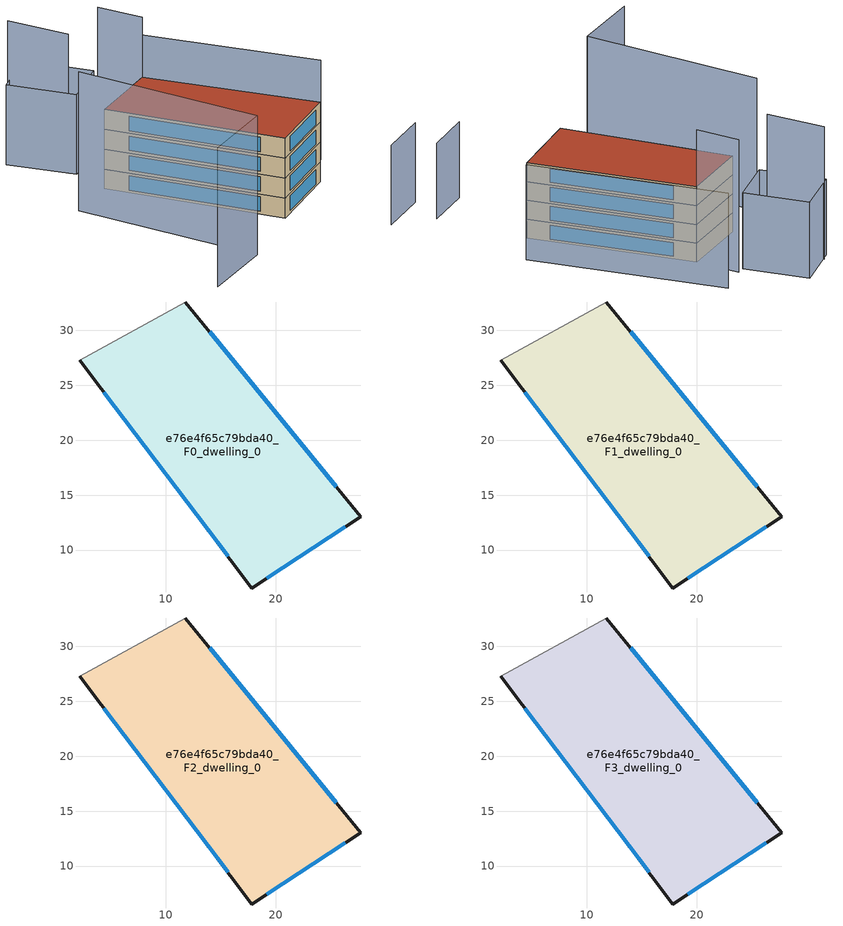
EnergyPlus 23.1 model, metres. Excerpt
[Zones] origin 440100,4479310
e76e4f65c79bda40_F0_dwelling_0
 floor ground (EU_floor_Construction): 11.77,32.58 27.71,13.03 17.83,6.54 2.17,27.26 z0
 wall outside (EU_wall_Construction): 2.17,27.26 17.83,6.54 27.71,13.03 11.77,32.58 z0:3
 wall adiabatic (EU_wall_Construction): 11.77,32.58 2.17,27.26 z0:3
 window (EU_Window_Construction): 4.34,24.38 15.65,9.42 / 25.5,15.74 13.98,29.87 / 19.2,7.44 26.34,12.13 z0.42:2.58
e76e4f65c79bda40_F1_dwelling_0
 floor to e76e4f65c79bda40_F0_dwelling_0 (EU_floor_Construction): 11.77,32.58 27.71,13.03 17.83,6.54 2.17,27.26 z3
 wall outside (EU_wall_Construction): 2.17,27.26 17.83,6.54 27.71,13.03 11.77,32.58 z3:6
 wall adiabatic (EU_wall_Construction): 11.77,32.58 2.17,27.26 z3:6
 window (EU_Window_Construction): 4.34,24.38 15.65,9.42 / 25.5,15.74 13.98,29.87 / 19.2,7.44 26.34,12.13 z3.42:5.58
e76e4f65c79bda40_F2_dwelling_0
 floor to e76e4f65c79bda40_F1_dwelling_0 (EU_floor_Construction): 11.77,32.58 27.71,13.03 17.83,6.54 2.17,27.26 z6
 wall outside (EU_wall_Construction): 2.17,27.26 17.83,6.54 27.71,13.03 11.77,32.58 z6:9
 wall adiabatic (EU_wall_Construction): 11.77,32.58 2.17,27.26 z6:9
 window (EU_Window_Construction): 4.34,24.38 15.65,9.42 / 25.5,15.74 13.98,29.87 / 19.2,7.44 26.34,12.13 z6.42:8.58
e76e4f65c79bda40_F3_dwelling_0
 floor to e76e4f65c79bda40_F2_dwelling_0 (EU_floor_Construction): 11.77,32.58 27.71,13.03 17.83,6.54 2.17,27.26 z9
 wall outside (EU_wall_Construction): 2.17,27.26 17.83,6.54 27.71,13.03 11.77,32.58 z9:12
 wall adiabatic (EU_wall_Construction): 11.77,32.58 2.17,27.26 z9:12
 window (EU_Window_Construction): 4.34,24.38 15.65,9.42 / 25.5,15.74 13.98,29.87 / 19.2,7.44 26.34,12.13 z9.42:11.58
 roof outside (EU_roof_Construction): 27.71,13.03 11.77,32.58 2.17,27.26 17.83,6.54 z12
shading: 28.67,-2.94 34.99,0.88 / 1.1,45.54 7.41,37.81 / 7.41,37.81 1.44,32.93 / 1.44,32.93 -4.88,40.66 / -4.88,40.66 1.1,45.54 z0:12; 8.47,38.41 11.77,32.58 / -4.31,23.64 8.53,-0.65 / 8.53,-0.65 -1.13,-5.76 / -3.91,41.69 0.68,33.88 z0:21; 31.44,18.63 12.44,41.8 z0:15
[Building]
EU S2 Campaign: North Axis=0; Terrain=City; Solar Distribution=FullExterior
[Site:Location]
Madrid: Latitude=40.5; Longitude=-3.5; Time Zone=1; Elevation=609
[SizingPeriod:WeatherFileDays]
AnnualSizingPeriod: Begin Month=1; Begin Day of Month=1; End Month=12; End Day of Month=31; Day of Week for Start Day=Monday; Use Weather File Daylight Saving Period=No; Use Weather File Rain and Snow Indicators=No
[MATERIAL]
EU_InternalMass_Material: Roughness=MediumRough; Thickness=0.1; Conductivity=1; Density=1800; Specific Heat=900; Thermal Absorptance=0.9; Solar Absorptance=0.7; Visible Absorptance=0.7
[MATERIAL:NOMASS] Roughness=MediumRough; Thermal Absorptance=0.9; Solar Absorptance=0.7; Visible Absorptance=0.7
Name | Thermal Resistance
EU_wall_NoMass | 1.60022
EU_roof_NoMass | 1.57597
EU_floor_NoMass | 0.470652
[WINDOWMATERIAL:SIMPLEGLAZINGSYSTEM]
EU_Window_SimpleGlazing: UFactor=3.28802; Solar Heat Gain Coefficient=0.85; Visible Transmittance=0.85
[CONSTRUCTION]
EU_wall_Construction: EU_wall_NoMass
EU_roof_Construction: EU_roof_NoMass
EU_floor_Construction: EU_floor_NoMass
EU_Window_Construction: EU_Window_SimpleGlazing
EU_InternalMass_Construction: EU_InternalMass_Material
[ZONE] Type=1; Multiplier=1; Ceiling Height=autocalculate; Volume=868.225; Floor Area=autocalculate; Part of Total Floor Area=Yes
e76e4f65c79bda40_F0_dwelling_0; e76e4f65c79bda40_F1_dwelling_0; e76e4f65c79bda40_F2_dwelling_0; e76e4f65c79bda40_F3_dwelling_0
[INTERNALMASS] Construction=EU_InternalMass_Construction; Surface Area=289.408
Name | Zone or ZoneList
e76e4f65c79bda40_F0_dwelling_0_EU_InternalMass | e76e4f65c79bda40_F0_dwelling_0
e76e4f65c79bda40_F1_dwelling_0_EU_InternalMass | e76e4f65c79bda40_F1_dwelling_0
e76e4f65c79bda40_F2_dwelling_0_EU_InternalMass | e76e4f65c79bda40_F2_dwelling_0
e76e4f65c79bda40_F3_dwelling_0_EU_InternalMass | e76e4f65c79bda40_F3_dwelling_0
[OTHEREQUIPMENT] Fuel Type=Electricity; Design Level Calculation Method=Watts/Area; Power per Zone Floor Area=1; Fraction Latent=0; Fraction Radiant=0; Fraction Lost=0; Carbon Dioxide Generation Rate=0; EndUse Subcategory=EU_Step8_InternalGains
Name | Zone or ZoneList or Space or SpaceList | Schedule
EU_Step8_InternalGain_e76e4f65c79bda40_F0_dwelling_0_f000 | e76e4f65c79bda40_F0_dwelling_0 | EU_Step8_GainSchedule_e76e4f65c79bda40_F0_dwelling_0_f000
EU_Step8_InternalGain_e76e4f65c79bda40_F1_dwelling_0_f000 | e76e4f65c79bda40_F1_dwelling_0 | EU_Step8_GainSchedule_e76e4f65c79bda40_F1_dwelling_0_f000
EU_Step8_InternalGain_e76e4f65c79bda40_F2_dwelling_0_f000 | e76e4f65c79bda40_F2_dwelling_0 | EU_Step8_GainSchedule_e76e4f65c79bda40_F2_dwelling_0_f000
EU_Step8_InternalGain_e76e4f65c79bda40_F3_dwelling_0_f000 | e76e4f65c79bda40_F3_dwelling_0 | EU_Step8_GainSchedule_e76e4f65c79bda40_F3_dwelling_0_f000
[ZONEVENTILATION:DESIGNFLOWRATE] Schedule=EU_AlwaysOn; Design Flow Rate Calculation Method=AirChanges/Hour; Air Changes per Hour=0.480704; Ventilation Type=Natural; Fan Pressure Rise=0; Fan Total Efficiency=1; Constant Term Coefficient=1; Temperature Term Coefficient=0; Velocity Term Coefficient=0; Velocity Squared Term Coefficient=0; Minimum Indoor Temperature=-100; Maximum Indoor Temperature=100; Delta Temperature=-100; Minimum Outdoor Temperature=-100; Maximum Outdoor Temperature=100; Maximum Wind Speed=40
Name | Zone or ZoneList or Space or SpaceList
EU_ConstantAir_e76e4f65c79bda40_F0_dwelling_0 | e76e4f65c79bda40_F0_dwelling_0
EU_ConstantAir_e76e4f65c79bda40_F1_dwelling_0 | e76e4f65c79bda40_F1_dwelling_0
EU_ConstantAir_e76e4f65c79bda40_F2_dwelling_0 | e76e4f65c79bda40_F2_dwelling_0
EU_ConstantAir_e76e4f65c79bda40_F3_dwelling_0 | e76e4f65c79bda40_F3_dwelling_0
[HVACTEMPLATE:THERMOSTAT] Constant Heating Setpoint=20; Constant Cooling Setpoint=50
EU_HeatOnly_e76e4f65c79bda40_F0_dwelling_0; EU_HeatOnly_e76e4f65c79bda40_F1_dwelling_0; EU_HeatOnly_e76e4f65c79bda40_F2_dwelling_0; EU_HeatOnly_e76e4f65c79bda40_F3_dwelling_0
[HVACTEMPLATE:ZONE:IDEALLOADSAIRSYSTEM] System Availability Schedule=EU_AlwaysOn; Maximum Heating Supply Air Temperature=50; Minimum Cooling Supply Air Temperature=13; Maximum Heating Supply Air Humidity Ratio=0.0156; Minimum Cooling Supply Air Humidity Ratio=0.0077; Heating Limit=NoLimit; Cooling Limit=NoLimit; Heating Availability Schedule=EU_AlwaysOn; Cooling Availability Schedule=EU_CoolingOff; Dehumidification Control Type=ConstantSensibleHeatRatio; Cooling Sensible Heat Ratio=0.7; Dehumidification Setpoint=60; Humidification Control Type=None; Humidification Setpoint=30; Outdoor Air Method=None; Outdoor Air Flow Rate per Person=0.00944; Outdoor Air Flow Rate per Zone Floor Area=0; Outdoor Air Flow Rate per Zone=0; Demand Controlled Ventilation Type=None; Outdoor Air Economizer Type=NoEconomizer; Heat Recovery Type=None; Sensible Heat Recovery Effectiveness=0.7; Latent Heat Recovery Effectiveness=0.65
Name | Template Thermostat
e76e4f65c79bda40_F0_dwelling_0 | EU_HeatOnly_e76e4f65c79bda40_F0_dwelling_0
e76e4f65c79bda40_F1_dwelling_0 | EU_HeatOnly_e76e4f65c79bda40_F1_dwelling_0
e76e4f65c79bda40_F2_dwelling_0 | EU_HeatOnly_e76e4f65c79bda40_F2_dwelling_0
e76e4f65c79bda40_F3_dwelling_0 | EU_HeatOnly_e76e4f65c79bda40_F3_dwelling_0
[SIZING:ZONE] Zone Cooling Design Supply Air Temperature Input Method=SupplyAirTemperature; Zone Cooling Design Supply Air Temperature=13; Zone Heating Design Supply Air Temperature Input Method=SupplyAirTemperature; Zone Heating Design Supply Air Temperature=50; Zone Cooling Design Supply Air Humidity Ratio=0.008; Zone Heating Design Supply Air Humidity Ratio=0.008; Cooling Design Air Flow Method=DesignDay; Cooling Design Air Flow Rate=0; Cooling Minimum Air Flow per Zone Floor Area=0.000762; Cooling Minimum Air Flow=0; Cooling Minimum Air Flow Fraction=0.2; Heating Design Air Flow Method=DesignDay; Heating Design Air Flow Rate=0; Heating Maximum Air Flow per Zone Floor Area=0.002032; Heating Maximum Air Flow=0.141576; Heating Maximum Air Flow Fraction=0.3; Account for Dedicated Outdoor Air System=No; Dedicated Outdoor Air System Control Strategy=NeutralSupplyAir; Dedicated Outdoor Air Low Setpoint Temperature for Design=autosize; Dedicated Outdoor Air High Setpoint Temperature for Design=autosize; Zone Load Sizing Method=Sensible Load Only No Latent Load; Zone Latent Cooling Design Supply Air Humidity Ratio Input Method=HumidityRatioDifference; Zone Cooling Design Supply Air Humidity Ratio Difference=0.005; Zone Latent Heating Design Supply Air Humidity Ratio Input Method=HumidityRatioDifference; Zone Humidification Design Supply Air Humidity Ratio Difference=0.005
e76e4f65c79bda40_F0_dwelling_0; e76e4f65c79bda40_F1_dwelling_0; e76e4f65c79bda40_F2_dwelling_0; e76e4f65c79bda40_F3_dwelling_0
[SCHEDULE:CONSTANT]
Name | Hourly Value
EU_AlwaysOn | 1
EU_CoolingOff | 0
[SCHEDULE:FILE] Column Number=1; Rows to Skip at Top=0; Number of Hours of Data=8760; Column Separator=Comma; Interpolate to Timestep=No; Minutes per Item=60; Adjust Schedule for Daylight Savings=Yes
Name | File
EU_Step8_GainSchedule_e76e4f65c79bda40_F0_dwelling_0_f000 | ../../schedules/e76e4f65c79bda40/e76e4f65c79bda40_F0_dwelling_0_f000_gain.csv
EU_Step8_GainSchedule_e76e4f65c79bda40_F1_dwelling_0_f000 | ../../schedules/e76e4f65c79bda40/e76e4f65c79bda40_F1_dwelling_0_f000_gain.csv
EU_Step8_GainSchedule_e76e4f65c79bda40_F2_dwelling_0_f000 | ../../schedules/e76e4f65c79bda40/e76e4f65c79bda40_F2_dwelling_0_f000_gain.csv
EU_Step8_GainSchedule_e76e4f65c79bda40_F3_dwelling_0_f000 | ../../schedules/e76e4f65c79bda40/e76e4f65c79bda40_F3_dwelling_0_f000_gain.csv
